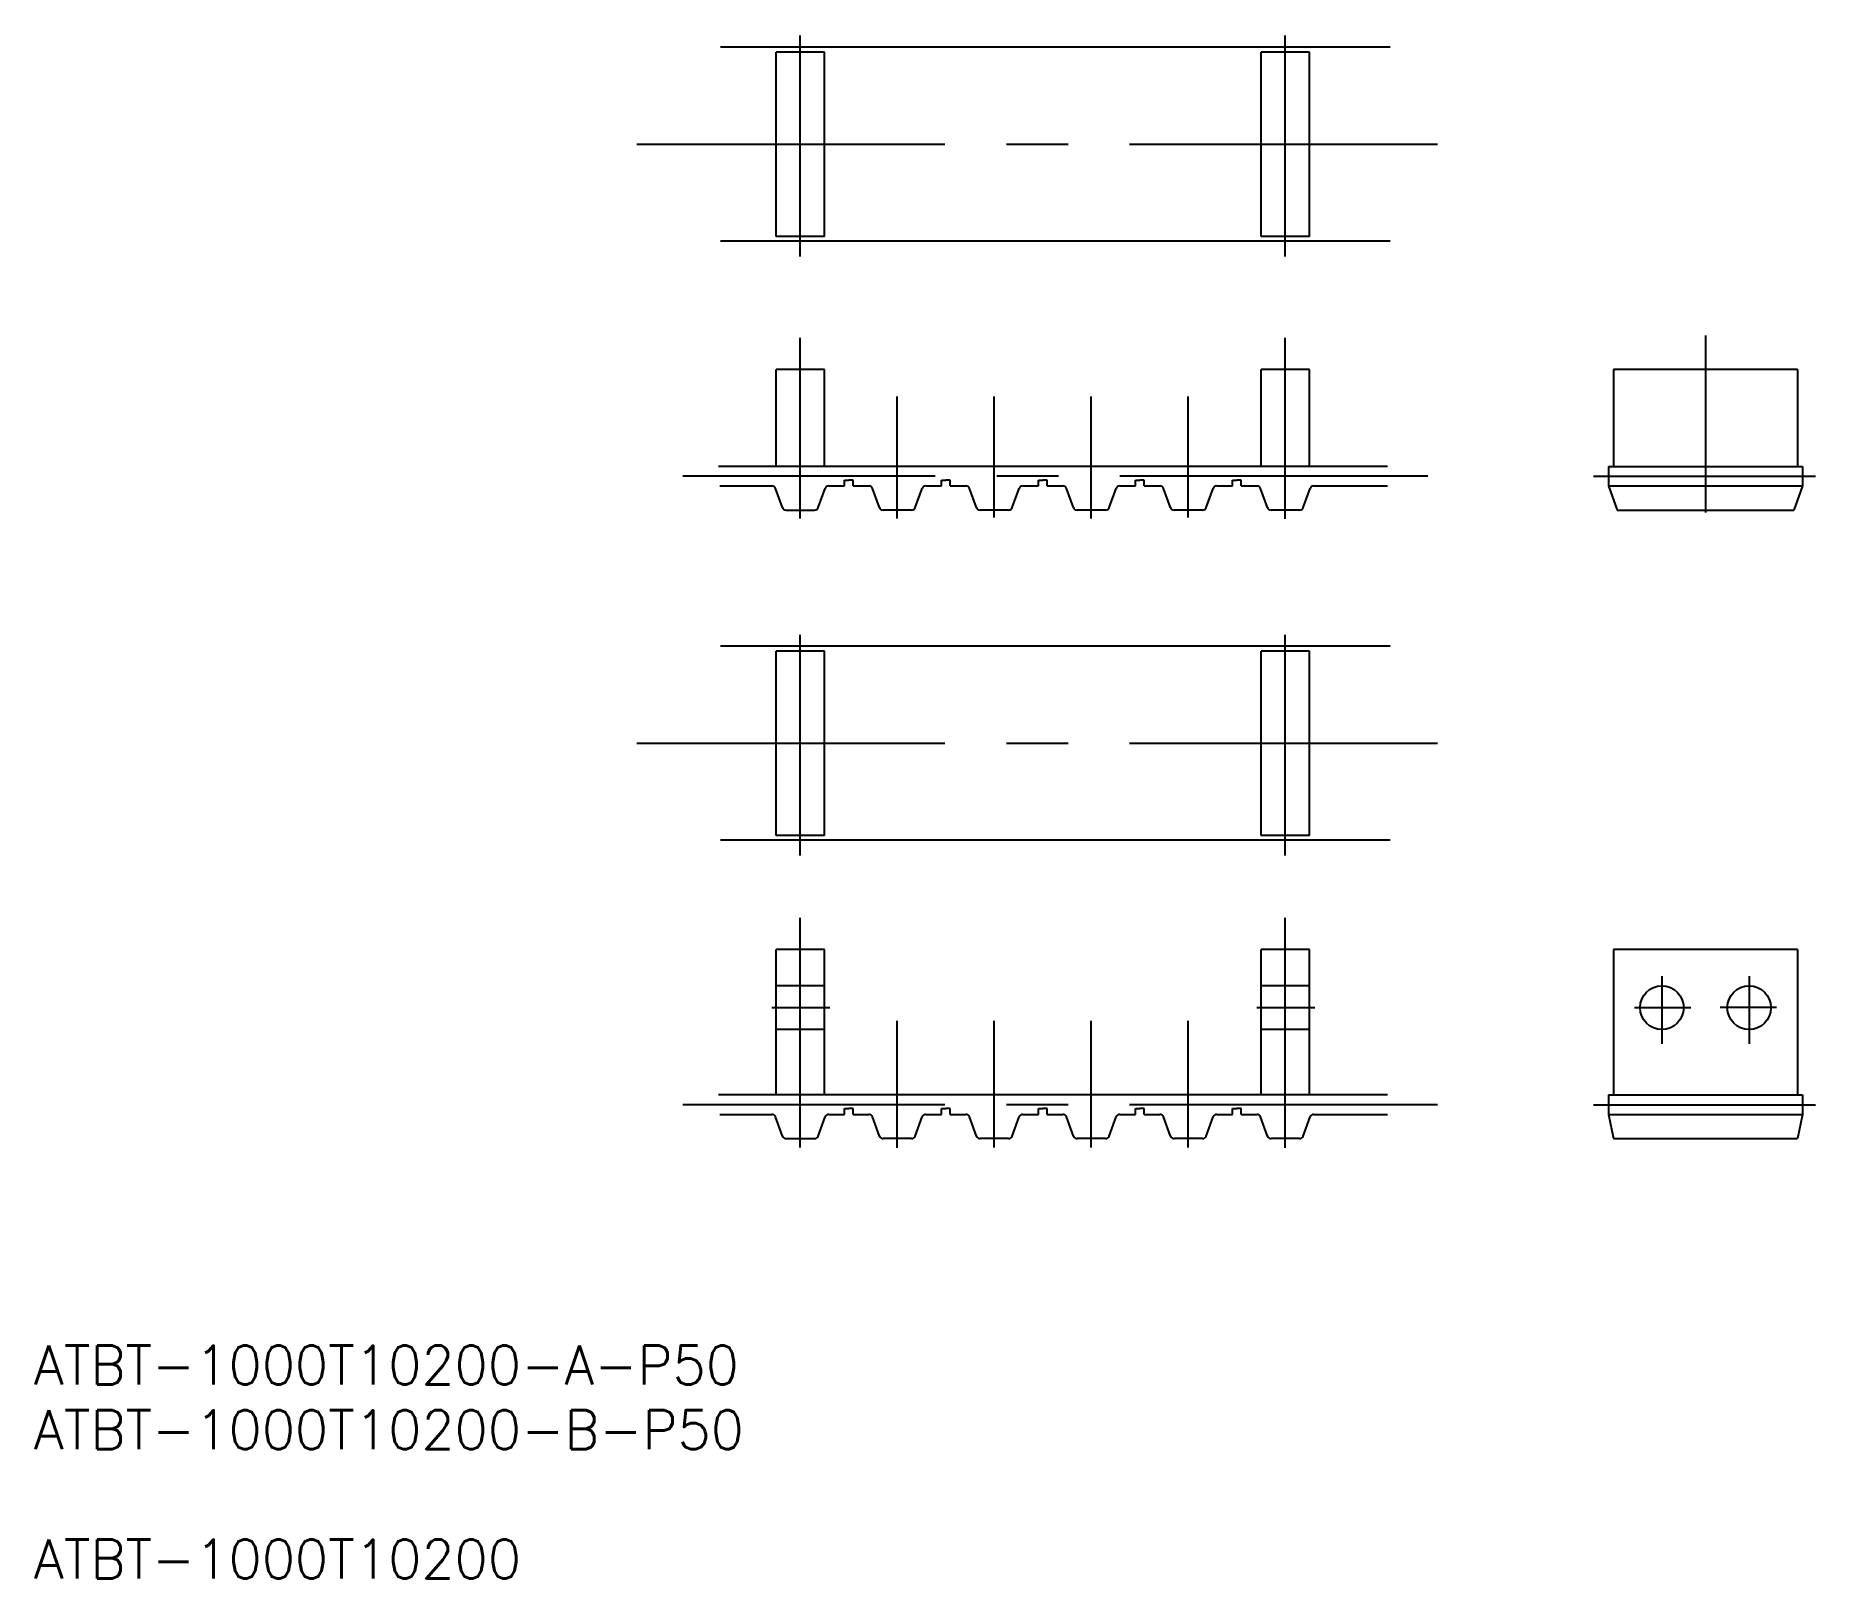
# Model space of a CAD drawing. Extents: x 412 to 595, y -41 to 118.
import ezdxf

# ---------------------------------------------------------------- set-up
doc = ezdxf.new("R2010")
doc.units = 0
doc.linetypes.add('CENTER', pattern=[50.8, 31.75, -6.35, 6.35, -6.35])
doc.linetypes.add('DASHED', pattern=[19.05, 12.7, -6.35])
doc.layers.get('0').update_dxf_attribs({"linetype": 'CONTINUOUS'})
doc.layers.add('CENTER', color=1, linetype='CENTER')
doc.styles.get("Standard").update_dxf_attribs({"font": 'txt', "bigfont": 'BIGFONT'})

msp = doc.modelspace()

# ---------------------------------------------------------------- linework, layer by layer
at = {"color": 7, "linetype": 'CONTINUOUS'}
for p, q in [((551.35, 116.44), (482.33, 116.44)), ((551.35, 96.44), (482.33, 96.44)), ((493.05, 96.94), (488.05, 96.94)), ((543.05, 96.94), (538.05, 96.94)), ((574.37, 83.23), (574.37, 73.23)), ((593.37, 83.23), (593.37, 73.23)), ((495.11, 71.23), (495.11, 71.81)), ((495.11, 71.81), (495.55, 71.81)), ((495.99, 71.81), (495.55, 71.81)), ((495.99, 71.23), (495.99, 71.81)), ((505.11, 71.23), (505.11, 71.81)), ((505.11, 71.81), (505.55, 71.81)), ((505.99, 71.81), (505.55, 71.81)), ((505.99, 71.23), (505.99, 71.81)), ((515.11, 71.23), (515.11, 71.81)), ((515.11, 71.81), (515.55, 71.81)), ((515.99, 71.81), (515.55, 71.81)), ((515.99, 71.23), (515.99, 71.81)), ((525.11, 71.23), (525.11, 71.81)), ((525.11, 71.81), (525.55, 71.81)), ((525.99, 71.81), (525.55, 71.81)), ((525.99, 71.23), (525.99, 71.81)), ((535.11, 71.23), (535.11, 71.81)), ((535.11, 71.81), (535.55, 71.81)), ((535.99, 71.81), (535.55, 71.81)), ((535.99, 71.23), (535.99, 71.81)), ((573.87, 73.23), (593.87, 73.23)), ((573.87, 73.23), (573.87, 71.23)), ((593.87, 73.23), (593.87, 71.23)), ((482.25, 71.23), (487.61, 71.23)), ((488.7, 68.99), (487.99, 70.96)), ((492.4, 68.99), (493.11, 70.96)), ((493.49, 71.23), (495.11, 71.23)), ((495.99, 71.23), (497.61, 71.23)), ((498.7, 68.99), (497.99, 70.96)), ((502.4, 68.99), (503.11, 70.96)), ((503.49, 71.23), (505.11, 71.23)), ((505.99, 71.23), (507.61, 71.23)), ((508.7, 68.99), (507.99, 70.96)), ((512.4, 68.99), (513.11, 70.96)), ((513.49, 71.23), (515.11, 71.23)), ((515.99, 71.23), (517.61, 71.23)), ((518.7, 68.99), (517.99, 70.96)), ((522.4, 68.99), (523.11, 70.96)), ((523.49, 71.23), (525.11, 71.23)), ((525.99, 71.23), (527.61, 71.23)), ((528.7, 68.99), (527.99, 70.96)), ((532.4, 68.99), (533.11, 70.96)), ((533.49, 71.23), (535.11, 71.23)), ((535.99, 71.23), (537.61, 71.23)), ((538.7, 68.99), (537.99, 70.96)), ((542.4, 68.99), (543.11, 70.96)), ((543.49, 71.23), (551.1, 71.23)), ((573.87, 71.23), (593.87, 71.23)), ((573.87, 71.23), (574.78, 68.73)), ((593.87, 71.23), (592.96, 68.73)), ((489.08, 68.73), (492.02, 68.73)), ((502.02, 68.73), (499.08, 68.73)), ((512.02, 68.73), (509.08, 68.73)), ((522.02, 68.73), (519.08, 68.73)), ((532.02, 68.73), (529.08, 68.73)), ((542.02, 68.73), (539.08, 68.73)), ((574.78, 68.73), (592.96, 68.73)), ((551.35, 54.69), (482.33, 54.69)), ((493.05, 35.19), (488.05, 35.19)), ((543.05, 35.19), (538.05, 35.19)), ((551.35, 34.69), (482.33, 34.69)), ((574.37, 23.44), (574.37, 8.44)), ((593.37, 23.44), (593.37, 8.44)), ((573.87, 8.44), (593.87, 8.44)), ((573.87, 8.44), (573.87, 6.44)), ((593.87, 8.44), (593.87, 6.44)), ((482.25, 6.44), (487.61, 6.44)), ((488.7, 4.2), (487.99, 6.18)), ((492.4, 4.2), (493.11, 6.18)), ((493.49, 6.44), (495.11, 6.44)), ((495.11, 6.44), (495.11, 7.03)), ((495.11, 7.03), (495.55, 7.03)), ((495.99, 7.03), (495.55, 7.03)), ((495.99, 6.44), (495.99, 7.03)), ((495.99, 6.44), (497.61, 6.44)), ((498.7, 4.2), (497.99, 6.18)), ((502.4, 4.2), (503.11, 6.18)), ((503.49, 6.44), (505.11, 6.44)), ((505.11, 6.44), (505.11, 7.03)), ((505.11, 7.03), (505.55, 7.03)), ((505.99, 7.03), (505.55, 7.03)), ((505.99, 6.44), (505.99, 7.03)), ((505.99, 6.44), (507.61, 6.44)), ((508.7, 4.2), (507.99, 6.18)), ((512.4, 4.2), (513.11, 6.18)), ((513.49, 6.44), (515.11, 6.44)), ((515.11, 6.44), (515.11, 7.03)), ((515.11, 7.03), (515.55, 7.03)), ((515.99, 7.03), (515.55, 7.03)), ((515.99, 6.44), (515.99, 7.03)), ((515.99, 6.44), (517.61, 6.44)), ((518.7, 4.2), (517.99, 6.18)), ((522.4, 4.2), (523.11, 6.18)), ((523.49, 6.44), (525.11, 6.44)), ((525.11, 6.44), (525.11, 7.03)), ((525.11, 7.03), (525.55, 7.03)), ((525.99, 7.03), (525.55, 7.03)), ((525.99, 6.44), (525.99, 7.03)), ((525.99, 6.44), (527.61, 6.44)), ((528.7, 4.2), (527.99, 6.18)), ((532.4, 4.2), (533.11, 6.18)), ((533.49, 6.44), (535.11, 6.44)), ((535.11, 6.44), (535.11, 7.03)), ((535.11, 7.03), (535.55, 7.03)), ((535.99, 7.03), (535.55, 7.03)), ((535.99, 6.44), (535.99, 7.03)), ((535.99, 6.44), (537.61, 6.44)), ((538.7, 4.2), (537.99, 6.18)), ((542.4, 4.2), (543.11, 6.18)), ((543.49, 6.44), (551.1, 6.44)), ((573.87, 6.44), (593.87, 6.44)), ((573.87, 6.44), (574.37, 3.94)), ((593.87, 6.44), (593.37, 3.94)), ((489.08, 3.94), (492.02, 3.94)), ((502.02, 3.94), (499.08, 3.94)), ((512.02, 3.94), (509.08, 3.94)), ((522.02, 3.94), (519.08, 3.94)), ((532.02, 3.94), (529.08, 3.94)), ((542.02, 3.94), (539.08, 3.94)), ((574.37, 3.94), (593.37, 3.94))]:
    msp.add_line(p, q, dxfattribs=at)
at = {"color": 3, "linetype": 'DASHED'}
for p, q in [((493.05, 19.69), (488.05, 19.69)), ((543.05, 19.69), (538.05, 19.69)), ((493.05, 15.19), (488.05, 15.19)), ((543.05, 15.19), (538.05, 15.19))]:
    msp.add_line(p, q, dxfattribs=at)
at = {"color": 7, "linetype": 'CONTINUOUS'}
for centre in [(579.37, 17.44), (588.37, 17.44)]:
    msp.add_circle(centre, 2.25, dxfattribs=at)
for centre, start, end in [((487.61, 70.83), 20, 90), ((493.49, 70.83), 90, 160), ((497.61, 70.83), 20, 90), ((503.49, 70.83), 90, 160), ((507.61, 70.83), 20, 90), ((513.49, 70.83), 90, 160), ((517.61, 70.83), 20, 90), ((523.49, 70.83), 90, 160), ((527.61, 70.83), 20, 90), ((533.49, 70.83), 90, 160), ((537.61, 70.83), 20, 90), ((543.49, 70.83), 90, 160), ((489.08, 69.13), 200, 270), ((492.02, 69.13), 270, 340), ((499.08, 69.13), 200, 270), ((502.02, 69.13), 270, 340), ((509.08, 69.13), 200, 270), ((512.02, 69.13), 270, 340), ((519.08, 69.13), 200, 270), ((522.02, 69.13), 270, 340), ((529.08, 69.13), 200, 270), ((532.02, 69.13), 270, 340), ((539.08, 69.13), 200, 270), ((542.02, 69.13), 270, 340), ((487.61, 6.04), 20, 90), ((493.49, 6.04), 90, 160), ((497.61, 6.04), 20, 90), ((503.49, 6.04), 90, 160), ((507.61, 6.04), 20, 90), ((513.49, 6.04), 90, 160), ((517.61, 6.04), 20, 90), ((523.49, 6.04), 90, 160), ((527.61, 6.04), 20, 90), ((533.49, 6.04), 90, 160), ((537.61, 6.04), 20, 90), ((543.49, 6.04), 90, 160), ((489.08, 4.34), 200, 270), ((492.02, 4.34), 270, 340), ((499.08, 4.34), 200, 270), ((502.02, 4.34), 270, 340), ((509.08, 4.34), 200, 270), ((512.02, 4.34), 270, 340), ((519.08, 4.34), 200, 270), ((522.02, 4.34), 270, 340), ((529.08, 4.34), 200, 270), ((532.02, 4.34), 270, 340), ((539.08, 4.34), 200, 270), ((542.02, 4.34), 270, 340)]:
    msp.add_arc(centre, 0.4, start, end, dxfattribs=at)
at = {"layer": 'CENTER', "color": 1, "linetype": 'CENTER'}
for p, q in [((490.55, 94.86), (490.55, 117.64)), ((540.55, 94.86), (540.55, 117.64)), ((473.7, 106.44), (559.98, 106.44)), ((490.55, 67.87), (490.55, 86.48)), ((540.55, 67.82), (540.55, 86.48)), ((583.87, 86.71), (583.87, 68.48)), ((500.55, 67.87), (500.55, 80.44)), ((510.55, 67.96), (510.55, 80.44)), ((520.55, 67.87), (520.55, 80.44)), ((530.55, 67.96), (530.55, 80.44)), ((555.25, 72.23), (478.44, 72.23)), ((572.33, 72.23), (595.2, 72.23)), ((490.55, 33.11), (490.55, 55.88)), ((540.55, 33.11), (540.55, 55.88)), ((473.7, 44.69), (559.98, 44.69)), ((490.55, 3.04), (490.55, 26.69)), ((540.55, 2.98), (540.55, 26.69)), ((490.55, 4.95), (490.55, 25.54)), ((579.37, 20.7), (579.37, 13.72)), ((588.37, 20.7), (588.37, 13.72)), ((487.6, 17.44), (493.6, 17.44)), ((537.6, 17.44), (543.6, 17.44)), ((576.54, 17.44), (582.35, 17.44)), ((591.2, 17.44), (585.39, 17.44)), ((500.55, 2.98), (500.55, 16.08)), ((510.55, 3.04), (510.55, 16.08)), ((520.55, 3.04), (520.55, 16.08)), ((530.55, 3.04), (530.55, 16.08)), ((556.25, 7.44), (478.44, 7.44)), ((572.33, 7.44), (595.2, 7.44))]:
    msp.add_line(p, q, dxfattribs=at)
at = {"layer": 'CENTER', "color": 7, "linetype": 'CONTINUOUS'}
for p, q in [((493.05, 115.94), (488.05, 115.94)), ((488.05, 96.94), (488.05, 115.94)), ((493.05, 96.94), (493.05, 115.94)), ((543.05, 115.94), (538.05, 115.94)), ((538.05, 96.94), (538.05, 115.94)), ((543.05, 96.94), (543.05, 115.94)), ((488.05, 73.23), (488.05, 83.23)), ((493.05, 83.23), (488.05, 83.23)), ((493.05, 73.23), (493.05, 83.23)), ((543.05, 83.23), (538.05, 83.23)), ((538.05, 73.23), (538.05, 83.23)), ((543.05, 73.23), (543.05, 83.23)), ((593.37, 83.23), (574.37, 83.23)), ((551.08, 73.23), (482.11, 73.23)), ((493.05, 54.19), (488.05, 54.19)), ((488.05, 35.19), (488.05, 54.19)), ((493.05, 35.19), (493.05, 54.19)), ((543.05, 54.19), (538.05, 54.19)), ((538.05, 35.19), (538.05, 54.19)), ((543.05, 35.19), (543.05, 54.19)), ((493.05, 23.44), (488.05, 23.44)), ((488.05, 8.44), (488.05, 23.44)), ((493.05, 8.44), (493.05, 23.44)), ((543.05, 23.44), (538.05, 23.44)), ((538.05, 8.44), (538.05, 23.44)), ((543.05, 8.44), (543.05, 23.44)), ((593.37, 23.44), (574.37, 23.44)), ((551.08, 8.44), (482.11, 8.44))]:
    msp.add_line(p, q, dxfattribs=at)

# ---------------------------------------------------------------- texts
at = {"color": 7, "linetype": 'CONTINUOUS'}
for s, p in [('ATBT-1000T10200-A-P50', (411.54, -21.39)), ('ATBT-1000T10200-B-P50', (411.54, -28.06)), ('ATBT-1000T10200', (411.54, -41.39))]:
    msp.add_text(s, height=4, dxfattribs=at).set_placement(p)

doc.saveas('drawing.dxf')
